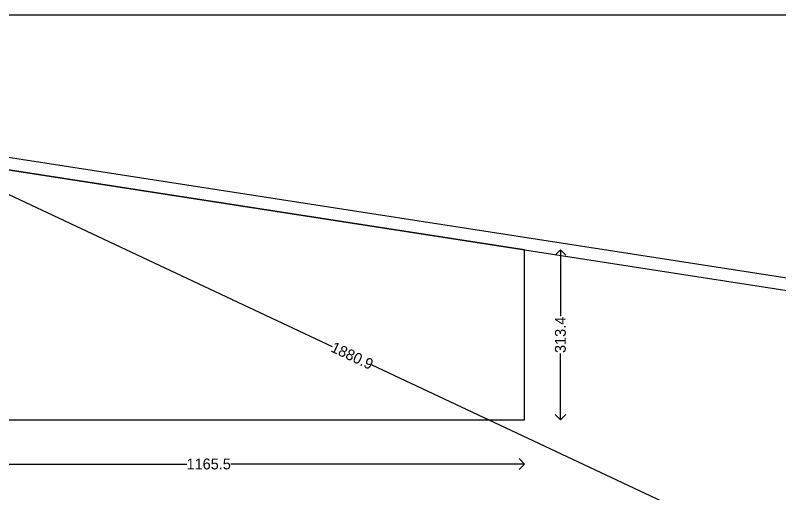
# Model space of a CAD drawing. Header units: inches. Extents: x -706 to 45253, y -3984 to 13819.
# Drawn here: x 29239 to 30649, y 8454 to 9336 of the extents above; entities that cross this region are included whole.
import ezdxf

# ---------------------------------------------------------------- set-up
doc = ezdxf.new("R2010")
doc.units = ezdxf.units.IN
doc.header["$PDMODE"] = 99
doc.header["$PDSIZE"] = 0.2
doc.layers.add('BC-Hatch', color=8, linetype='Continuous')
doc.layers.add('BC-WHITECOLOR', color=7, linetype='Continuous')
doc.styles.add('BC-1IN100-1', font='FreeSans.ttf', dxfattribs={"height": 20})
doc.dimstyles.new('BC-1IN100-1', dxfattribs={"dimtxt": 20, "dimasz": 20, "dimexe": 0.18, "dimexo": 0.0625, "dimgap": 1, "dimtad": 0, "dimtoh": 1, "dimdec": 1, "dimzin": 12, "dimdsep": 46, "dimtxsty": 'BC-1IN100-1', "dimblk": 'OPEN90', "dimcen": 0.09, "dimse1": 1, "dimse2": 1, "dimclrd": 256, "dimclre": 256, "dimclrt": 7, "dimadec": 0, "dimazin": 0, "dimtfac": 1, "dimtdec": 1, "dimtofl": 0, "dimtmove": 1, "dimatfit": 3, "dimldrblk": 'OPEN90', "dimfxl": 0, "dimtolj": 1, "dimtzin": 0, "dimlwd": -1, "dimarcsym": 0})

# ---------------------------------------------------------------- blocks, each defined once
blk = doc.blocks.new('_Open90')
at = {"color": 0, "linetype": 'ByBlock', "lineweight": -2}
for p, q in [((0, 0), (-1, 0)), ((-0.5, 0.5), (0, 0)), ((0, 0), (-0.5, -0.5))]:
    blk.add_line(p, q, dxfattribs=at)
blk = doc.blocks.new('*D673')
at = {"layer": 'BC-Hatch'}
for p, q in [((29027.2, 9099.2), (29823.7, 8725.3)), ((30693.7, 8316.9), (29897.3, 8690.7))]:
    blk.add_line(p, q, dxfattribs=at)
at = {"layer": 'Defpoints', "color": 0}
for p in [(29009.1, 9107.7), (30711.8, 8308.4), (30711.8, 8308.4)]:
    blk.add_point(p, dxfattribs=at)
at = {"layer": 'BC-Hatch', "xscale": 20, "yscale": 20, "zscale": 20}
for p, rotation in [((29009.1, 9107.7), 154.8513733801358), ((30711.8, 8308.4), 334.8513733801358)]:
    blk.add_blockref('_Open90', p, dxfattribs=dict(at, rotation=rotation))
at = {"layer": 'BC-Hatch', "color": 7, "insert": (29860.5, 8708), "char_height": 20, "attachment_point": 5, "rotation": 334.8514, "style": 'BC-1IN100-1'}
blk.add_mtext('\\A1;1880.9', dxfattribs=at)
blk = doc.blocks.new('*D701')
at = {"layer": 'BC-Hatch'}
for p, q in [((29033.1, 8508.3), (29555.3, 8508.3)), ((30158.6, 8508.3), (29636.4, 8508.3))]:
    blk.add_line(p, q, dxfattribs=at)
at = {"layer": 'Defpoints', "color": 0}
for p in [(29013.1, 8589.8), (30178.6, 8589.8), (30178.6, 8508.3)]:
    blk.add_point(p, dxfattribs=at)
at = {"layer": 'BC-Hatch', "xscale": 20, "yscale": 20, "zscale": 20, "rotation": 180}
blk.add_blockref('_Open90', (29013.1, 8508.3), dxfattribs=at)
at = {"layer": 'BC-Hatch', "xscale": 20, "yscale": 20, "zscale": 20}
blk.add_blockref('_Open90', (30178.6, 8508.3), dxfattribs=at)
at = {"layer": 'BC-Hatch', "color": 7, "insert": (29595.8, 8508.3), "char_height": 20, "attachment_point": 5, "style": 'BC-1IN100-1'}
blk.add_mtext('\\A1;1165.5', dxfattribs=at)
blk = doc.blocks.new('*D702')
at = {"layer": 'BC-Hatch'}
for p, q in [((30244.7, 8883.2), (30244.7, 8780.7)), ((30244.7, 8609.8), (30244.7, 8712.4))]:
    blk.add_line(p, q, dxfattribs=at)
at = {"layer": 'Defpoints', "color": 0}
for p in [(30178.6, 8903.2), (30244.7, 8903.2), (30178.6, 8589.8)]:
    blk.add_point(p, dxfattribs=at)
at = {"layer": 'BC-Hatch', "xscale": 20, "yscale": 20, "zscale": 20}
for p, rotation in [((30244.7, 8903.2), 90), ((30244.7, 8589.8), 270)]:
    blk.add_blockref('_Open90', p, dxfattribs=dict(at, rotation=rotation))
at = {"layer": 'BC-Hatch', "color": 7, "insert": (30244.7, 8746.5), "char_height": 20, "attachment_point": 5, "rotation": 90, "style": 'BC-1IN100-1'}
blk.add_mtext('\\A1;313.4', dxfattribs=at)

msp = doc.modelspace()

# ---------------------------------------------------------------- linework, layer by layer
at = {"layer": 'BC-Hatch'}
msp.add_line((29031.17, 9081, 9945.5), (31266.68, 8734.65, 9945.5), dxfattribs=at)
msp.add_lwpolyline([(30178.62, 8589.82), (30178.62, 8903.22), (29031.17, 9081), (29030.37, 9059.21), (29013.07, 8589.82)], close=True, dxfattribs=at)
at = {"layer": 'BC-WHITECOLOR'}
msp.add_line((29009.14, 9107.68, 9945.5), (31290.23, 8754.28, 9945.5), dxfattribs=at)
at = {"layer": 'Defpoints'}
msp.add_lwpolyline([(28387.63, 9335.67), (28387.63, 3535.98), (31821.66, 3535.98), (31821.66, 9335.67)], close=True, dxfattribs=at)

# ---------------------------------------------------------------- dimensions: what is measured, and where the dimension line sits
at = {"layer": 'BC-Hatch'}
dim = msp.add_aligned_dim(p1=(29009.14, 9107.68, 9945.5), p2=(30711.77, 8308.35), distance=0, dimstyle='BC-1IN100-1', dxfattribs=at)
dim.commit()
dim.dimension.update_dxf_attribs({"geometry": '*D673', "text_midpoint": (29860.45, 8708.02)})
dim = msp.add_linear_dim(base=(30244.66, 8903.22), p1=(30178.62, 8589.82), p2=(30178.62, 8903.22), angle=90, dimstyle='BC-1IN100-1', dxfattribs=at)
dim.commit()
dim.dimension.update_dxf_attribs({"geometry": '*D702', "text_midpoint": (30244.66, 8746.52)})
dim = msp.add_linear_dim(base=(30178.6224, 8508.2599), p1=(29013.0748, 8589.8155), p2=(30178.6224, 8589.8155), dimstyle='BC-1IN100-1', dxfattribs=at)
dim.commit()
dim.dimension.update_dxf_attribs({"geometry": '*D701', "text_midpoint": (29595.8486, 8508.2599)})

doc.saveas('drawing.dxf')
